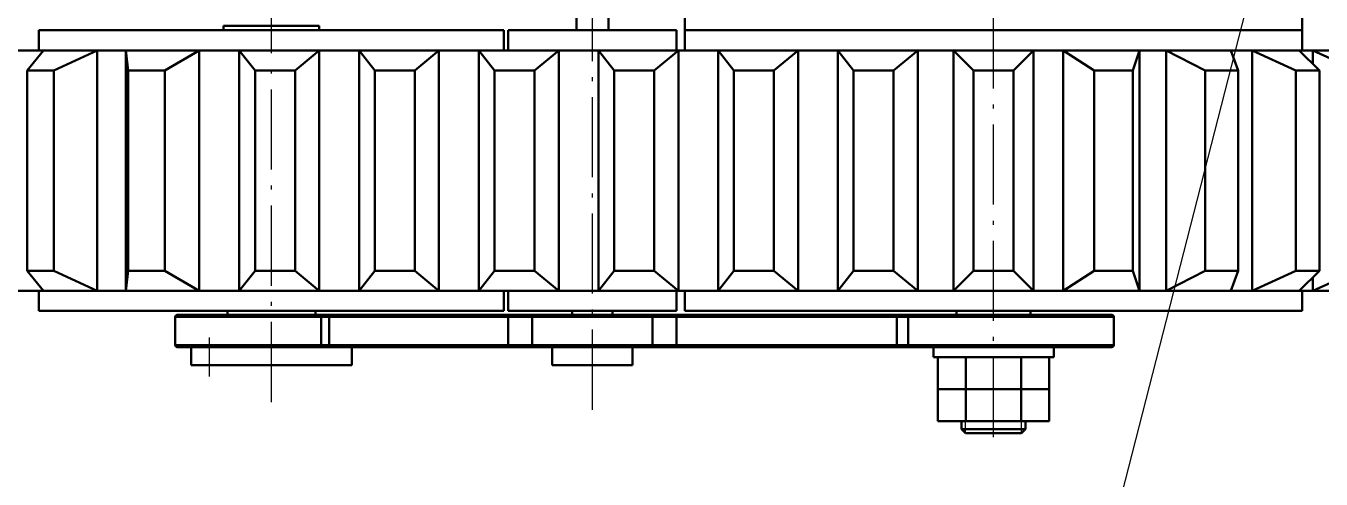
# Model space of a CAD drawing. Header units: millimetres. Extents: x -1896 to -707, y -189 to 652.
# Drawn here: x -1340.9 to -1179.5, y -4.4 to 52.1 of the extents above; entities that cross this region are included whole.
import ezdxf

# ---------------------------------------------------------------- set-up
doc = ezdxf.new("R2010")
doc.units = ezdxf.units.MM
doc.header["$LTSCALE"] = 10
doc.linetypes.add('CENTER', pattern=[1.45, 1, -0.2, 0.05, -0.2])
doc.layers.add('1轮廓实线层', color=7, linetype='Continuous', lineweight=50)
for name, color, linetype in [('2细线层', 4, 'Continuous'), ('3中心线层', 1, 'CENTER'), ('6文字层', 7, 'Continuous')]:
    doc.layers.add(name, color=color, linetype=linetype)
doc.styles.add('TH_GBDIM', font='romans.shx', dxfattribs={"width": 0.65, "bigfont": 'gbcbig.shx'})
doc.dimstyles.new('TH_GBDIM', dxfattribs={"dimtxt": 3.5, "dimasz": 2.5, "dimexe": 2, "dimexo": 0, "dimgap": 1.5, "dimtad": 1, "dimdsep": 46, "dimtxsty": 'TH_GBDIM', "dimcen": 2.5, "dimclrd": 130, "dimclre": 130, "dimclrt": 3, "dimazin": 2, "dimtfac": 0.714286, "dimtmove": 0, "dimatfit": 3, "dimfxl": 1, "dimtolj": 1, "dimtzin": 0, "dimlwd": -1, "dimlwe": -1, "dimarcsym": 0})

msp = doc.modelspace()

# ---------------------------------------------------------------- linework, layer by layer
at = {"layer": '1轮廓实线层'}
for p, q in [((-1272.3326, 87.0431), (-1272.3326, 51.5431)), ((-1268.3326, 51.5431), (-1268.3326, 56.3423)), ((-1268.3326, 56.3119), (-1268.3326, 51.5431)), ((-1258.7951, 51.5431), (-1258.7951, 54.0431)), ((-1181.8701, 54.0431), (-1181.8701, 51.5431)), ((-1316.2976, 52.0931), (-1304.3676, 52.0931)), ((-1316.2976, 51.5431), (-1316.2976, 52.0931)), ((-1304.3676, 51.5431), (-1304.3676, 52.0931)), ((-1339.3101, 49.0431), (-1339.3101, 51.5431)), ((-1281.3551, 51.5431), (-1339.3101, 51.5431)), ((-1281.3551, 51.5431), (-1281.3551, 49.0431)), ((-1280.8326, 49.0431), (-1280.8326, 51.5431)), ((-1280.8326, 51.5431), (-1259.8326, 51.5431)), ((-1259.8326, 51.5431), (-1259.8326, 49.0431)), ((-1258.7951, 49.0431), (-1258.7951, 51.5431)), ((-1240.5201, 51.5431), (-1258.7951, 51.5431)), ((-1240.5127, 51.5431), (-1258.7951, 51.5431)), ((-1181.8701, 51.5431), (-1240.5201, 51.5431)), ((-1181.8701, 51.5431), (-1240.5127, 51.5431)), ((-1181.8701, 51.5431), (-1181.8701, 49.0431)), ((-1176.8701, 49.0431), (-1344.8692, 49.0431)), ((-1338.7575, 49.0431), (-1340.7922, 46.5431)), ((-1332.0545, 49.0431), (-1337.4406, 46.5431)), ((-1332.0545, 19.0431), (-1332.0545, 49.0431)), ((-1332.0545, 19.0431), (-1332.0545, 49.0431)), ((-1328.4894, 19.0431), (-1328.4894, 49.0431)), ((-1328.4894, 49.0431), (-1328.2093, 46.5431)), ((-1319.3425, 49.0431), (-1323.6307, 46.5431)), ((-1319.3425, 19.0431), (-1319.3425, 49.0431)), ((-1319.3425, 19.0431), (-1319.3425, 49.0431)), ((-1314.3653, 19.0431), (-1314.3653, 49.0431)), ((-1314.3653, 49.0431), (-1312.3541, 46.5431)), ((-1304.3672, 49.0431), (-1307.3769, 46.5431)), ((-1304.3672, 19.0431), (-1304.3672, 49.0431)), ((-1304.3672, 19.0431), (-1304.3672, 49.0431)), ((-1299.3951, 19.0431), (-1299.3951, 49.0431)), ((-1299.3951, 49.0431), (-1297.4359, 46.5431)), ((-1289.4508, 49.0431), (-1292.4638, 46.5431)), ((-1289.4508, 19.0431), (-1289.4508, 49.0431)), ((-1289.4508, 19.0431), (-1289.4508, 49.0431)), ((-1284.4786, 19.0431), (-1284.4786, 49.0431)), ((-1284.4786, 49.0431), (-1282.5195, 46.5431)), ((-1274.5343, 49.0431), (-1277.5473, 46.5431)), ((-1274.5343, 19.0431), (-1274.5343, 49.0431)), ((-1274.5343, 19.0431), (-1274.5343, 49.0431)), ((-1269.5621, 19.0431), (-1269.5621, 49.0431)), ((-1269.5621, 49.0431), (-1267.603, 46.5431)), ((-1259.6178, 49.0431), (-1262.6309, 46.5431)), ((-1259.6178, 19.0431), (-1259.6178, 49.0431)), ((-1259.6178, 19.0431), (-1259.6178, 49.0431)), ((-1254.6457, 19.0431), (-1254.6457, 49.0431)), ((-1254.6457, 49.0431), (-1252.6865, 46.5431)), ((-1244.7014, 49.0431), (-1247.7144, 46.5431)), ((-1244.7014, 19.0431), (-1244.7014, 49.0431)), ((-1244.7014, 19.0431), (-1244.7014, 49.0431)), ((-1239.7292, 19.0431), (-1239.7292, 49.0431)), ((-1239.7292, 49.0431), (-1237.7701, 46.5431)), ((-1229.7849, 49.0431), (-1232.7979, 46.5431)), ((-1229.7849, 19.0431), (-1229.7849, 49.0431)), ((-1225.3326, 49.0431), (-1225.3326, 19.0431)), ((-1225.3326, 49.0431), (-1222.8326, 46.5431)), ((-1225.3326, 49.0431), (-1225.3326, 19.0431)), ((-1225.3326, 49.0431), (-1222.8326, 46.5431)), ((-1215.3326, 49.0431), (-1217.8326, 46.5431)), ((-1215.3326, 49.0431), (-1217.8326, 46.5431)), ((-1215.3326, 49.0431), (-1215.3326, 19.0431)), ((-1215.3326, 49.0431), (-1215.3326, 19.0431)), ((-1211.6572, 49.0431), (-1211.6572, 19.0431)), ((-1211.6572, 49.0431), (-1207.7864, 46.5431)), ((-1202.1466, 49.0431), (-1202.9682, 46.5431)), ((-1202.1466, 49.0431), (-1202.1466, 19.0431)), ((-1198.831, 49.0431), (-1198.831, 19.0431)), ((-1198.831, 49.0431), (-1193.9353, 46.5431)), ((-1190.7409, 49.0431), (-1189.8366, 46.5431)), ((-1188.1096, 49.0431), (-1188.1096, 19.0431)), ((-1188.1096, 49.0431), (-1182.6681, 46.5431)), ((-1182.2317, 49.0431), (-1179.6902, 46.5431)), ((-1180.5424, 49.0431), (-1180.5424, 47.3813)), ((-1180.5424, 49.0431), (-1175.0878, 46.5431)), ((-1337.4406, 46.5431), (-1340.7922, 46.5431)), ((-1340.7922, 21.5431), (-1340.7922, 46.5431)), ((-1337.4406, 21.5431), (-1337.4406, 46.5431)), ((-1323.6307, 46.5431), (-1328.2093, 46.5431)), ((-1328.2093, 21.5431), (-1328.2093, 46.5431)), ((-1323.6307, 21.5431), (-1323.6307, 46.5431)), ((-1307.3769, 46.5431), (-1312.3541, 46.5431)), ((-1312.3541, 21.5431), (-1312.3541, 46.5431)), ((-1307.3769, 21.5431), (-1307.3769, 46.5431)), ((-1292.4638, 46.5431), (-1297.4359, 46.5431)), ((-1297.4359, 21.5431), (-1297.4359, 46.5431)), ((-1292.4638, 21.5431), (-1292.4638, 46.5431)), ((-1277.5473, 46.5431), (-1282.5195, 46.5431)), ((-1282.5195, 21.5431), (-1282.5195, 46.5431)), ((-1277.5473, 21.5431), (-1277.5473, 46.5431)), ((-1262.6309, 46.5431), (-1267.603, 46.5431)), ((-1267.603, 21.5431), (-1267.603, 46.5431)), ((-1262.6309, 21.5431), (-1262.6309, 46.5431)), ((-1247.7144, 46.5431), (-1252.6865, 46.5431)), ((-1252.6865, 21.5431), (-1252.6865, 46.5431)), ((-1247.7144, 21.5431), (-1247.7144, 46.5431)), ((-1237.7701, 46.5431), (-1232.7979, 46.5431)), ((-1237.7701, 21.5431), (-1237.7701, 46.5431)), ((-1232.7979, 21.5431), (-1232.7979, 46.5431)), ((-1217.8326, 46.5431), (-1222.8326, 46.5431)), ((-1222.8326, 46.5431), (-1222.8326, 21.5431)), ((-1222.8326, 46.5431), (-1222.8326, 21.5431)), ((-1217.8326, 46.5431), (-1217.8326, 21.5431)), ((-1217.8326, 46.5431), (-1217.8326, 21.5431)), ((-1207.7864, 46.5431), (-1202.9682, 46.5431)), ((-1207.7864, 46.5431), (-1207.7864, 21.5431)), ((-1202.9682, 46.5431), (-1202.9682, 21.5431)), ((-1193.9353, 46.5431), (-1189.8366, 46.5431)), ((-1193.9353, 46.5431), (-1193.9353, 21.5431)), ((-1189.8366, 46.5431), (-1189.8366, 21.5431)), ((-1182.6681, 46.5431), (-1179.6902, 46.5431)), ((-1182.6681, 46.5431), (-1182.6681, 21.5431)), ((-1179.6902, 46.5431), (-1179.6902, 21.5431)), ((-1337.4406, 21.5431), (-1340.7922, 21.5431)), ((-1338.7575, 19.0431), (-1340.7922, 21.5431)), ((-1332.0545, 19.0431), (-1337.4406, 21.5431)), ((-1328.4894, 19.0431), (-1328.2093, 21.5431)), ((-1323.6307, 21.5431), (-1328.2093, 21.5431)), ((-1319.3425, 19.0431), (-1323.6307, 21.5431)), ((-1314.3653, 19.0431), (-1312.3541, 21.5431)), ((-1307.3769, 21.5431), (-1312.3541, 21.5431)), ((-1304.3672, 19.0431), (-1307.3769, 21.5431)), ((-1299.3951, 19.0431), (-1297.4359, 21.5431)), ((-1292.4638, 21.5431), (-1297.4359, 21.5431)), ((-1289.4508, 19.0431), (-1292.4638, 21.5431)), ((-1284.4786, 19.0431), (-1282.5195, 21.5431)), ((-1277.5473, 21.5431), (-1282.5195, 21.5431)), ((-1274.5343, 19.0431), (-1277.5473, 21.5431)), ((-1269.5621, 19.0431), (-1267.603, 21.5431)), ((-1262.6309, 21.5431), (-1267.603, 21.5431)), ((-1259.6178, 19.0431), (-1262.6309, 21.5431)), ((-1254.6457, 19.0431), (-1252.6865, 21.5431)), ((-1247.7144, 21.5431), (-1252.6865, 21.5431)), ((-1244.7014, 19.0431), (-1247.7144, 21.5431)), ((-1239.7292, 19.0431), (-1237.7701, 21.5431)), ((-1237.7701, 21.5431), (-1232.7979, 21.5431)), ((-1229.7849, 19.0431), (-1232.7979, 21.5431)), ((-1225.3326, 19.0431), (-1222.8326, 21.5431)), ((-1225.3326, 19.0431), (-1222.8326, 21.5431)), ((-1217.8326, 21.5431), (-1222.8326, 21.5431)), ((-1215.3326, 19.0431), (-1217.8326, 21.5431)), ((-1215.3326, 19.0431), (-1217.8326, 21.5431)), ((-1211.6572, 19.0431), (-1207.7864, 21.5431)), ((-1207.7864, 21.5431), (-1202.9682, 21.5431)), ((-1202.1466, 19.0431), (-1202.9682, 21.5431)), ((-1198.831, 19.0431), (-1193.9353, 21.5431)), ((-1193.9353, 21.5431), (-1189.8366, 21.5431)), ((-1190.7409, 19.0431), (-1189.8366, 21.5431)), ((-1188.1096, 19.0431), (-1182.6681, 21.5431)), ((-1182.6681, 21.5431), (-1179.6902, 21.5431)), ((-1182.2317, 19.0431), (-1179.6902, 21.5431)), ((-1180.5424, 19.0431), (-1175.0878, 21.5431)), ((-1180.5424, 20.7049), (-1180.5424, 19.0431)), ((-1191.3551, 19.0431), (-1344.8692, 19.0431)), ((-1339.3101, 16.5431), (-1339.3101, 19.0431)), ((-1281.3551, 19.0431), (-1281.3551, 16.5431)), ((-1280.8326, 16.5431), (-1280.8326, 19.0431)), ((-1259.8326, 19.0431), (-1259.8326, 16.5431)), ((-1258.7951, 16.5431), (-1258.7951, 19.0431)), ((-1186.8326, 19.0431), (-1191.3551, 19.0431)), ((-1191.3551, 19.0431), (-1186.8326, 19.0431)), ((-1186.8326, 19.0431), (-1176.8701, 19.0388)), ((-1181.8701, 19.0431), (-1181.8701, 16.5431)), ((-1281.3551, 16.5431), (-1339.3101, 16.5431)), ((-1315.8326, 16.0431), (-1315.8326, 16.5431)), ((-1304.8326, 16.5431), (-1304.8326, 16.0431)), ((-1280.8326, 16.5431), (-1259.8326, 16.5431)), ((-1272.8326, 16.0431), (-1272.8326, 16.5431)), ((-1267.8326, 16.5431), (-1267.8326, 16.0431)), ((-1240.5127, 16.5431), (-1258.7951, 16.5431)), ((-1181.8701, 16.5431), (-1240.5127, 16.5431)), ((-1224.9576, 16.0431), (-1224.9576, 16.5431)), ((-1215.7076, 16.5431), (-1215.7076, 16.0431)), ((-1322.3326, 12.2931), (-1322.3326, 15.7931)), ((-1322.3326, 15.7931), (-1304.1551, 15.7931)), ((-1304.2838, 16.0431), (-1322.0826, 16.0431)), ((-1303.1255, 16.0431), (-1304.2838, 16.0431)), ((-1304.1551, 15.7931), (-1304.1551, 12.2931)), ((-1304.1551, 15.7931), (-1303.1255, 15.7931)), ((-1303.1255, 16.0431), (-1303.1255, 15.7931)), ((-1280.8326, 16.0431), (-1303.1255, 16.0431)), ((-1303.1255, 12.2931), (-1303.1255, 15.7931)), ((-1303.1255, 15.7931), (-1280.8326, 15.7931)), ((-1280.8326, 16.0431), (-1280.8326, 15.7931)), ((-1277.5826, 16.0431), (-1280.8326, 16.0431)), ((-1280.8326, 15.7931), (-1277.8326, 15.7931)), ((-1280.8326, 15.7931), (-1280.8326, 12.2931)), ((-1277.8326, 15.7931), (-1262.8326, 15.7931)), ((-1277.8326, 15.7931), (-1277.8326, 12.2931)), ((-1263.0826, 16.0431), (-1277.5826, 16.0431)), ((-1259.8326, 16.0431), (-1263.0826, 16.0431)), ((-1262.8326, 15.7931), (-1262.8326, 12.2931)), ((-1262.8326, 15.7931), (-1259.8326, 15.7931)), ((-1259.8326, 16.0431), (-1259.8326, 15.7931)), ((-1232.3717, 16.0431), (-1259.8326, 16.0431)), ((-1259.8326, 12.2931), (-1259.8326, 15.7931)), ((-1259.8326, 15.7931), (-1232.3717, 15.7931)), ((-1232.3717, 16.0431), (-1232.3717, 15.7931)), ((-1230.7783, 16.0431), (-1232.3717, 16.0431)), ((-1232.3717, 15.7931), (-1230.9554, 15.7931)), ((-1232.3717, 15.7931), (-1232.3717, 12.2931)), ((-1230.9554, 12.2931), (-1230.9554, 15.7931)), ((-1230.9554, 15.7931), (-1205.3326, 15.7931)), ((-1205.5826, 16.0431), (-1230.7783, 16.0431)), ((-1205.3326, 15.7931), (-1205.3326, 12.2931)), ((-1304.1551, 12.2931), (-1322.3326, 12.2931)), ((-1322.0826, 12.0431), (-1304.2838, 12.0431)), ((-1320.3326, 12.0431), (-1320.3326, 9.7931)), ((-1304.2838, 12.0431), (-1303.1255, 12.0431)), ((-1303.1255, 12.2931), (-1304.1551, 12.2931)), ((-1303.1255, 12.0431), (-1303.1255, 12.2931)), ((-1280.8326, 12.2931), (-1303.1255, 12.2931)), ((-1303.1255, 12.0431), (-1280.8326, 12.0431)), ((-1300.3326, 9.7931), (-1300.3326, 12.0431)), ((-1277.8326, 12.2931), (-1280.8326, 12.2931)), ((-1280.8326, 12.0431), (-1280.8326, 12.2931)), ((-1280.8326, 12.0431), (-1277.5826, 12.0431)), ((-1262.8326, 12.2931), (-1277.8326, 12.2931)), ((-1277.5826, 12.0431), (-1263.0826, 12.0431)), ((-1275.3326, 9.7931), (-1275.3326, 12.0431)), ((-1265.3326, 12.0431), (-1265.3326, 9.7931)), ((-1263.0826, 12.0431), (-1259.8326, 12.0431)), ((-1259.8326, 12.2931), (-1262.8326, 12.2931)), ((-1259.8326, 12.0431), (-1259.8326, 12.2931)), ((-1232.3717, 12.2931), (-1259.8326, 12.2931)), ((-1259.8326, 12.0431), (-1232.3717, 12.0431)), ((-1230.9554, 12.2931), (-1232.3717, 12.2931)), ((-1232.3717, 12.0431), (-1232.3717, 12.2931)), ((-1232.3717, 12.0431), (-1230.7783, 12.0431)), ((-1205.3326, 12.2931), (-1230.9554, 12.2931)), ((-1230.7783, 12.0431), (-1205.5826, 12.0431)), ((-1227.8326, 12.0431), (-1227.8326, 10.7931)), ((-1225.5826, 12.2931), (-1225.3326, 12.2931)), ((-1225.3326, 12.2931), (-1215.3326, 12.2931)), ((-1215.3326, 12.2931), (-1215.0826, 12.2931)), ((-1212.8326, 12.0431), (-1212.8326, 10.7931)), ((-1320.3326, 9.7931), (-1300.3326, 9.7931)), ((-1275.3326, 9.7931), (-1265.3326, 9.7931)), ((-1227.8326, 10.7931), (-1212.8326, 10.7931)), ((-1227.2608, 6.7931), (-1227.2608, 10.7931)), ((-1223.7967, 6.7931), (-1223.7967, 10.7931)), ((-1216.8685, 6.7931), (-1216.8685, 10.7931)), ((-1213.4044, 6.7931), (-1213.4044, 10.7931)), ((-1227.2608, 2.7931), (-1227.2608, 6.7931)), ((-1227.2608, 6.7931), (-1213.4044, 6.7931)), ((-1223.7967, 2.7931), (-1223.7967, 6.7931)), ((-1216.8685, 2.7931), (-1216.8685, 6.7931)), ((-1213.4044, 2.7931), (-1213.4044, 6.7931)), ((-1227.2608, 2.7931), (-1213.4044, 2.7931)), ((-1224.3326, 1.7916), (-1224.3326, 2.7931)), ((-1224.3326, 1.7916), (-1223.8326, 1.2916)), ((-1224.3326, 1.7916), (-1216.3326, 1.7916)), ((-1216.8326, 1.2916), (-1216.3326, 1.7916)), ((-1216.3326, 1.7916), (-1216.3326, 2.7931)), ((-1216.8326, 1.2916), (-1223.8326, 1.2916))]:
    msp.add_line(p, q, dxfattribs=at)
at = {"layer": '1轮廓实线层', "flags": 128}
for points in [[(-1304.2838, 16.0431), (-1304.2587, 16.0383), (-1304.2346, 16.0241), (-1304.2123, 16.001), (-1304.1928, 15.9699), (-1304.1768, 15.932), (-1304.1649, 15.8888), (-1304.1576, 15.8419), (-1304.1551, 15.7931)], [(-1304.2838, 12.0431), (-1304.2587, 12.0479), (-1304.2346, 12.0622), (-1304.2123, 12.0853), (-1304.1928, 12.1164), (-1304.1768, 12.1542), (-1304.1649, 12.1975), (-1304.1576, 12.2444), (-1304.1551, 12.2931)]]:
    msp.add_lwpolyline(points, dxfattribs=at)
at = {"layer": '1轮廓实线层'}
for centre, radius, start, end in [((-1322.0826, 15.7931), 0.25, 90, 180), ((-1277.5826, 15.7931), 0.25, 90, 180), ((-1263.0826, 15.7931), 0.25, 0, 90), ((-1230.7343, 15.8243), 0.2232, 101.366052, 188.022778), ((-1205.5826, 15.7931), 0.25, 0, 90), ((-1322.0826, 12.2931), 0.25, 180, 270), ((-1277.5826, 12.2931), 0.25, 180, 270), ((-1263.0826, 12.2931), 0.25, 270, 0), ((-1230.7343, 12.262), 0.2232, 171.977222, 258.633948), ((-1205.5826, 12.2931), 0.25, 270, 0)]:
    msp.add_arc(centre, radius, start, end, dxfattribs=at)
at = {"layer": '2细线层'}
for p, q in [((-1223.8326, 1.2916), (-1223.8326, 2.7931)), ((-1216.8326, 1.2916), (-1216.8326, 2.7931))]:
    msp.add_line(p, q, dxfattribs=at)
at = {"layer": '3中心线层'}
for p, q in [((-1220.3326, 0.7985), (-1220.3326, 311.9773)), ((-1310.3326, 5.174), (-1310.3326, 103.8068)), ((-1270.3326, 4.2107), (-1270.3326, 99.8891))]:
    msp.add_line(p, q, dxfattribs=at)
at = {"layer": '3中心线层', "ltscale": 0.5}
msp.add_line((-1318.0844, 13.2297), (-1318.0844, 8.358), dxfattribs=at)

# ---------------------------------------------------------------- leaders
at = {"layer": '6文字层'}
msp.add_leader([(-1170.2179, 127.0453), (-1212.7243, -38.9407)], dimstyle='TH_GBDIM', override={"dimgap": 1.5, "dimtad": 0, "dimldrblk": 'Dot'}, dxfattribs=at)

doc.saveas('drawing.dxf')
